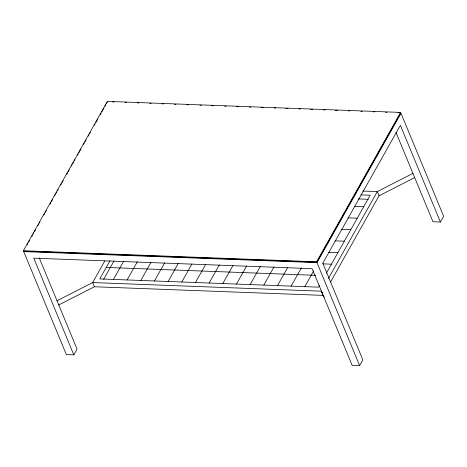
<?xml version="1.0" encoding="UTF-8"?>
<svg xmlns="http://www.w3.org/2000/svg" width="467" height="467" viewBox="0 0 467 467"><rect width="100%" height="100%" fill="white"/><g stroke="black" fill="none" stroke-linecap="round" stroke-linejoin="round"><path stroke-width="0.7" d="M23.35 250.744L107.375 101.362L400.639 112.413L400.809 112.833L316.789 262.215L23.525 251.164L23.35 250.744L316.614 261.794L400.639 112.413M27.098 244.807L27.816 243.535M28.528 242.268L29.602 240.359M31.75 236.541L32.462 235.275M33.18 234.002L33.893 232.729M34.611 231.457L35.679 229.554M37.827 225.736L38.539 224.469M39.257 223.197L39.969 221.924M43.904 214.931L44.622 213.658M45.334 212.392L46.408 210.483M49.981 204.126L50.699 202.853M51.411 201.581L52.485 199.678M54.633 195.86L55.345 194.593M56.063 193.32L56.776 192.048M57.494 190.775L58.206 189.503M60.71 185.055L61.422 183.782M62.14 182.515L63.214 180.606M66.787 174.249L67.505 172.977M68.217 171.704L69.291 169.801M71.433 165.983L72.151 164.717M72.864 163.444L73.582 162.172M74.294 160.899L75.012 159.632M77.516 155.178L78.228 153.906M78.946 152.639L81.089 148.821M83.593 144.373L84.305 143.1M85.023 141.834L86.097 139.925M88.24 136.113L88.958 134.84M89.67 133.568L90.388 132.295M94.316 125.302L95.035 124.035M95.747 122.763L97.895 118.945M100.399 114.497L101.111 113.224M101.829 111.957L103.972 108.14M105.046 106.237L105.758 104.964M106.476 103.692L107.188 102.419M104.777 260.995L92.647 282.558L57.027 300.771M109.978 260.773L99.775 278.916L318.482 287.158L319.498 285.343M103.656 279.319L113.995 260.93M113.446 279.429L123.65 261.286M395.969 132.412L432.962 221.72L440.416 222L443.65 216.256L400.984 113.253L316.965 262.635L23.7 251.585L66.361 354.587L73.821 354.867L77.049 349.123L39.222 257.796M127.112 279.949L137.316 261.806M140.783 280.463L150.987 262.32M154.449 280.976L164.658 262.833M168.12 281.49L178.324 263.347M181.791 282.004L191.995 263.861M195.457 282.523L205.661 264.38M209.128 283.037L219.332 264.894M222.794 283.551L233.004 265.408M236.465 284.064L246.669 265.921M250.137 284.584L260.341 266.441M263.802 285.098L274.006 266.955M277.474 285.611L287.678 267.468M291.139 286.125L301.349 267.982M304.811 286.645L313.655 270.918M326.305 273.248L370.185 195.229L360.833 194.879M328.429 278.49L377.313 191.587L412.939 173.374M330.531 282.056L379.052 195.79L414.678 177.577M73.821 354.867L33.764 258.169L312.119 268.659L352.171 365.357L359.625 365.638L362.859 359.888L322.808 263.195L400.365 125.308L440.416 222M58.766 304.98L94.392 286.761L323.036 295.377L324.279 297.152M112.64 101.975L114.094 102.034M125.01 102.442L126.469 102.495M137.386 102.909L138.839 102.962M149.755 103.376L151.209 103.429M162.125 103.843L163.578 103.896M174.495 104.304L175.954 104.363M186.864 104.771L188.324 104.83M199.964 105.268L201.423 105.32M211.609 105.705L213.793 105.787M224.709 106.202L226.162 106.254M236.349 106.639L238.532 106.721M249.448 107.13L250.907 107.188M261.094 107.568L263.277 107.649M274.193 108.064L275.647 108.116M285.833 108.502L288.016 108.583M298.933 108.998L300.386 109.05M310.578 109.436L312.762 109.517M323.678 109.926L325.131 109.984M335.318 110.364L337.501 110.451M348.417 110.86L349.871 110.912M360.787 111.327L362.24 111.38M373.156 111.794L374.616 111.846M385.532 112.261L386.985 112.314M397.902 112.722L399.355 112.78M362.748 191.038L377.313 191.587L379.052 195.79M358.078 198.913L368.282 199.298M354.371 206.367L363.723 206.723M347.909 217.861L357.261 218.212M341.441 229.35L350.799 229.706M334.979 240.844L344.331 241.194M328.517 252.332L337.869 252.682M322.773 263.849L331.407 264.176M106.237 267.428L315.593 275.314M322.539 292.949L321.296 291.175L92.647 282.558L94.392 286.761M316.614 261.794L316.789 262.215M316.965 262.635L359.625 365.638M321.296 291.175L323.036 295.377M107.375 101.362L107.55 101.783"/></g></svg>
